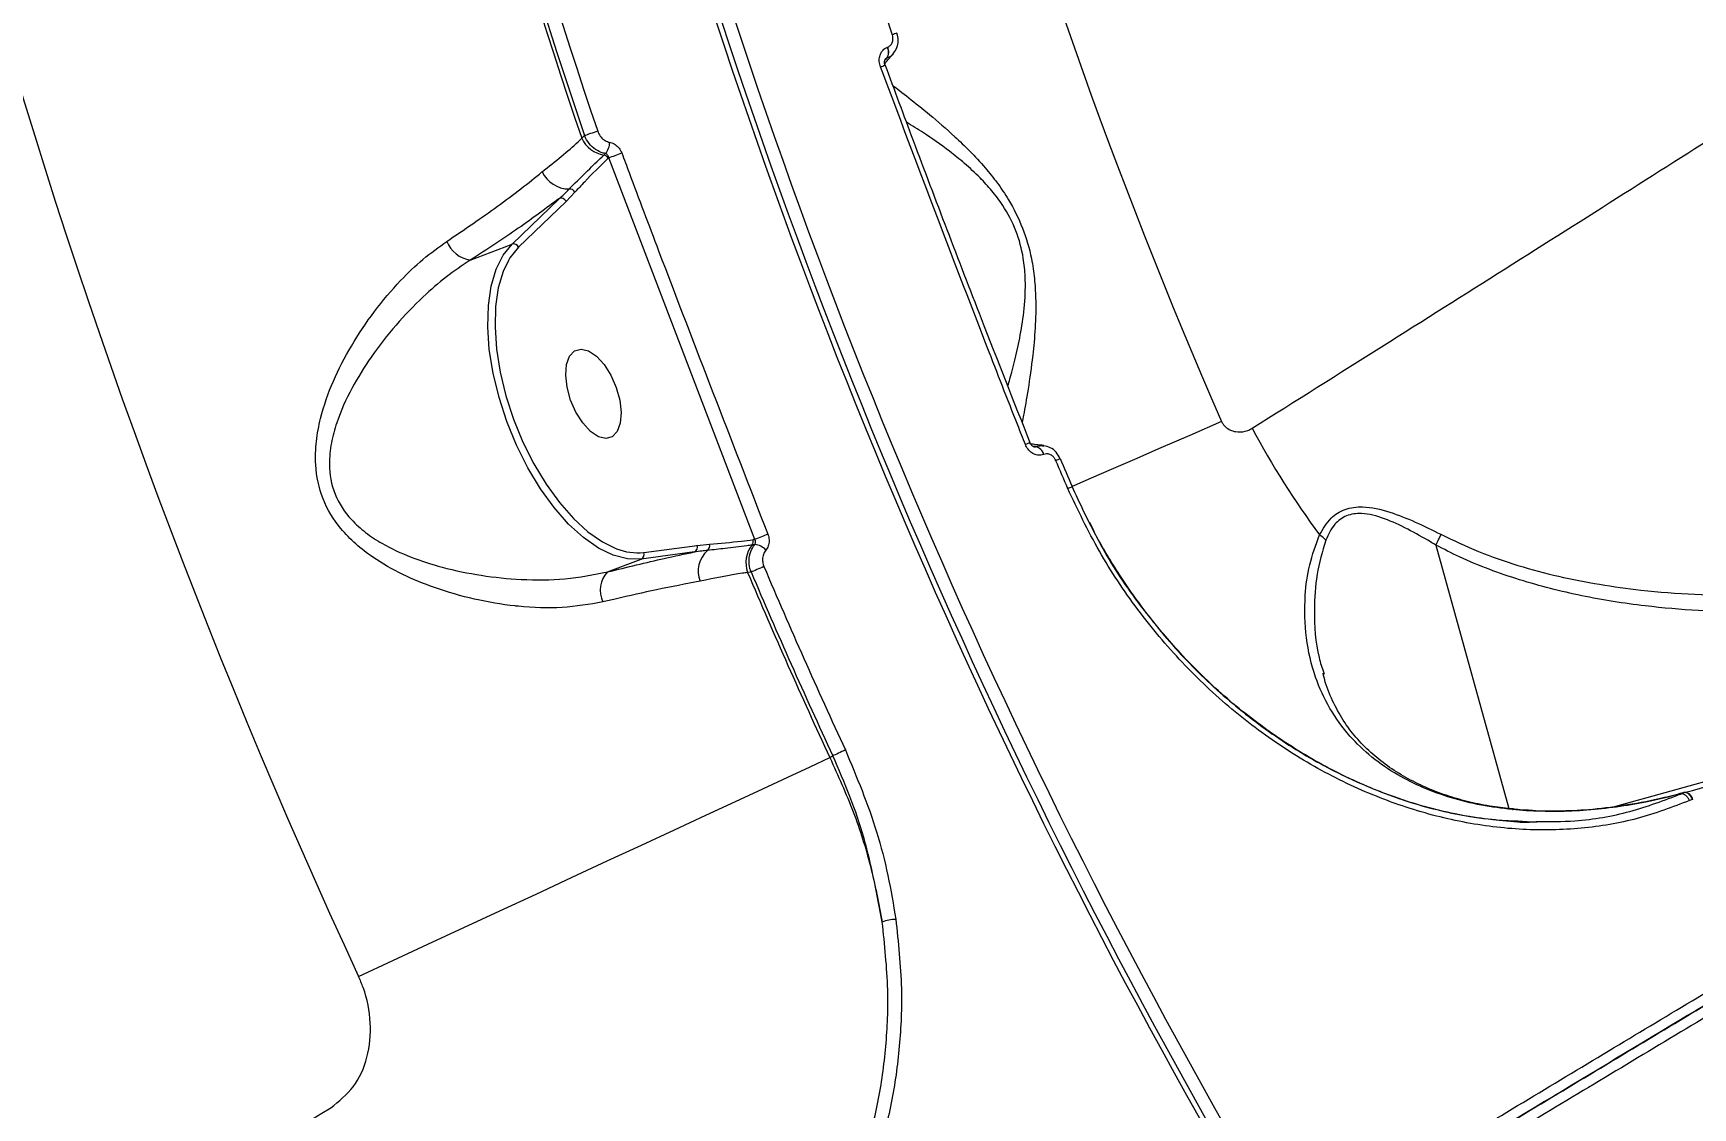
# Model space of a CAD drawing. Header units: millimetres. Extents: x -10374 to 11119, y -8221 to 9433.
# Drawn here: x 5446 to 5604.7, y 2536.7 to 2639.4 of the extents above; entities that cross this region are included whole.
import ezdxf

# ---------------------------------------------------------------- set-up
doc = ezdxf.new("R2010")
doc.units = ezdxf.units.MM
for name, color, linetype in [('DIKOM_ОБЪЕКТ', 7, 'Continuous'), ('DIKOM_РАЗМЕР_ЗОНА', 7, 'Continuous'), ('DIKOM_РАЗМЕР_ОБЪЕКТА', 7, 'Continuous')]:
    doc.layers.add(name, color=color, linetype=linetype)
doc.styles.add('style1', font='arial.ttf', dxfattribs={"width": 0.8})
doc.dimstyles.new('1-50', dxfattribs={"dimtxt": 300, "dimasz": 200, "dimexe": 100, "dimexo": 0, "dimgap": 100, "dimtad": 0, "dimdec": 0, "dimtxsty": 'style1', "dimcen": 0, "dimclrd": 7, "dimclre": 7, "dimadec": 1, "dimazin": 2, "dimtfac": 1, "dimtdec": 0, "dimtmove": 1, "dimatfit": 3, "dimfxl": 0, "dimlwd": 25, "dimlwe": 18, "dimarcsym": 0})

# ---------------------------------------------------------------- blocks, each defined once
blk = doc.blocks.new('*D15')
at = {"layer": 'Defpoints', "color": 0, "transparency": 16777216}
for p in [(-5227.87, 8308.78), (9119.43, -1150.4), (-5227.87, -1991.82)]:
    blk.add_point(p, dxfattribs=at)
at = {"layer": 'DIKOM_РАЗМЕР_ОБЪЕКТА', "color": 7, "lineweight": 18, "transparency": 16777216}
for p, q in [((-5227.87, -1991.82), (-5227.87, 8408.78)), ((9119.43, -1150.4), (9119.43, 8408.78))]:
    blk.add_line(p, q, dxfattribs=at)
at = {"layer": 'DIKOM_РАЗМЕР_ОБЪЕКТА', "color": 7, "lineweight": 25, "transparency": 16777216}
for p, q in [((-5027.87, 8308.78), (187.44, 8308.78)), ((8919.43, 8308.78), (1267.22, 8308.78))]:
    blk.add_line(p, q, dxfattribs=at)
at = {"layer": 'DIKOM_РАЗМЕР_ОБЪЕКТА', "color": 7, "transparency": 16777216}
for points in [[(-5027.87, 8342.11), (-5027.87, 8275.44), (-5227.87, 8308.78)], [(8919.43, 8342.11), (8919.43, 8275.44), (9119.43, 8308.78)]]:
    blk.add_solid(points, dxfattribs=at)
at = {"layer": 'DIKOM_РАЗМЕР_ОБЪЕКТА', "color": 0, "transparency": 16777216, "insert": (727.33, 8308.78), "char_height": 300, "attachment_point": 5, "style": 'style1'}
blk.add_mtext('14350', dxfattribs=at)
blk = doc.blocks.new('*D14')
at = {"layer": 'Defpoints', "color": 0, "transparency": 16777216}
for p in [(-7515.85, 9236.32), (11119.43, -1423.4), (-7515.85, -2401.58)]:
    blk.add_point(p, dxfattribs=at)
at = {"layer": 'DIKOM_РАЗМЕР_ЗОНА', "color": 7, "lineweight": 18, "transparency": 16777216}
for p, q in [((-7515.85, -2401.58), (-7515.85, 9336.32)), ((11119.43, -1423.4), (11119.43, 9336.32))]:
    blk.add_line(p, q, dxfattribs=at)
at = {"layer": 'DIKOM_РАЗМЕР_ЗОНА', "color": 7, "lineweight": 25, "transparency": 16777216}
for p, q in [((-7315.85, 9236.32), (77.56, 9236.32)), ((10919.43, 9236.32), (1157.34, 9236.32))]:
    blk.add_line(p, q, dxfattribs=at)
at = {"layer": 'DIKOM_РАЗМЕР_ЗОНА', "color": 7, "transparency": 16777216}
for points in [[(-7315.85, 9269.65), (-7315.85, 9202.98), (-7515.85, 9236.32)], [(10919.43, 9269.65), (10919.43, 9202.98), (11119.43, 9236.32)]]:
    blk.add_solid(points, dxfattribs=at)
at = {"layer": 'DIKOM_РАЗМЕР_ЗОНА', "color": 0, "transparency": 16777216, "insert": (617.45, 9236.32), "char_height": 300, "attachment_point": 5, "style": 'style1'}
blk.add_mtext('18650', dxfattribs=at)

msp = doc.modelspace()

# ---------------------------------------------------------------- linework, layer by layer
at = {"layer": 'DIKOM_ОБЪЕКТ', "color": 7, "linetype": 'Continuous', "lineweight": 15}
for p, q in [((5527.69, 2638.08), (5527.71, 2638.09)), ((5527.62, 2637.02), (5527.47, 2636.9)), ((5527.52, 2636.88), (5527.64, 2637.03)), ((5527.64, 2637.03), (5527.62, 2637.02)), ((5527.46, 2636.38), (5527.47, 2636.38)), ((5498.47, 2629.38), (5498.73, 2629.63)), ((5500.57, 2627.77), (5500.73, 2627.92)), ((5501.04, 2627.52), (5500.99, 2627.47)), ((5515.02, 2591.03), (5501.04, 2627.52)), ((5497.81, 2624.23), (5496.96, 2623.35)), ((5491.79, 2619.26), (5496.33, 2623.63)), ((5496.96, 2623.35), (5492.42, 2618.97)), ((5487.8, 2617.72), (5491.79, 2619.26)), ((5541.33, 2600.26), (5541.33, 2600.26)), ((5541.89, 2599.9), (5541.69, 2599.93)), ((5541.73, 2599.88), (5541.87, 2599.89)), ((5541.87, 2599.89), (5541.89, 2599.9)), ((5542.66, 2599.15), (5542.64, 2599.15)), ((5509.49, 2590.46), (5510.67, 2590.58)), ((5514.84, 2591.01), (5515.02, 2591.03)), ((5580.15, 2590.48), (5587.13, 2565.31)), ((5500.93, 2587.92), (5504.13, 2589.15)), ((5509.24, 2589.83), (5504.13, 2589.15)), ((5504.39, 2589.78), (5509.49, 2590.46)), ((5514.66, 2587.91), (5514.32, 2587.87)), ((5597.15, 2565.47), (5652.13, 2580.72)), ((5569.43, 2578.29), (5569.47, 2578.16)), ((5522.19, 2570.17), (5522.47, 2570.34)), ((5603.63, 2566.71), (5603.87, 2566.82)), ((5603.89, 2566.82), (5603.87, 2566.82)), ((5603.91, 2566.83), (5603.88, 2566.82)), ((5588.79, 2565.09), (5587.47, 2565.2)), ((5604.69, 2566.16), (5604.42, 2566.07)), ((5604.73, 2566.17), (5604.69, 2566.16)), ((5589.79, 2563.97), (5587.99, 2564.08))]:
    msp.add_line(p, q, dxfattribs=at)
at = {"layer": 'DIKOM_ОБЪЕКТ', "color": 7, "linetype": 'Continuous', "lineweight": 15, "flags": 128}
for points in [[(5499.99, 2630.05), (5499.82, 2630), (5499.64, 2629.94), (5499.46, 2629.88), (5499.29, 2629.82), (5499.12, 2629.76), (5498.97, 2629.71), (5498.83, 2629.66), (5498.73, 2629.63)], [(5504.13, 2589.15), (5502.85, 2589.16), (5501.48, 2589.51), (5500.06, 2590.19), (5498.62, 2591.2), (5497.2, 2592.5), (5495.82, 2594.07), (5494.51, 2595.88), (5493.3, 2597.88), (5492.23, 2600.03), (5491.3, 2602.29), (5490.55, 2604.6), (5489.98, 2606.92), (5489.62, 2609.19), (5489.47, 2611.36), (5489.53, 2613.39), (5489.8, 2615.24), (5490.27, 2616.85), (5490.94, 2618.2), (5491.79, 2619.26)], [(5491.44, 2617.68), (5490.94, 2616.64), (5490.48, 2615.07), (5490.22, 2613.29), (5490.17, 2611.32), (5490.31, 2609.21), (5490.67, 2607.01), (5491.21, 2604.76), (5491.94, 2602.52), (5492.84, 2600.33), (5493.89, 2598.24), (5495.06, 2596.3), (5496.32, 2594.55), (5497.66, 2593.03), (5499.05, 2591.77), (5500.44, 2590.79), (5501.8, 2590.13)], [(5492.42, 2618.97), (5491.59, 2617.95), (5491.44, 2617.68)], [(5501.75, 2605.56), (5502.09, 2604.34), (5502.22, 2603.17), (5502.14, 2602.15), (5501.85, 2601.35), (5501.38, 2600.85), (5500.76, 2600.68), (5500.05, 2600.85), (5499.29, 2601.36), (5498.56, 2602.16), (5497.91, 2603.18), (5497.4, 2604.35), (5497.06, 2605.57), (5496.93, 2606.74), (5497.01, 2607.76), (5497.3, 2608.55), (5497.77, 2609.06), (5498.39, 2609.23), (5499.11, 2609.06), (5499.86, 2608.55), (5500.59, 2607.75), (5501.24, 2606.73), (5501.75, 2605.56)], [(5559.65, 2602.3), (5556.62, 2600.98), (5553.84, 2599.77), (5551.32, 2598.68), (5549.1, 2597.71), (5547.18, 2596.88), (5545.58, 2596.18), (5545.37, 2596.09)], [(5543.79, 2598.58), (5543.91, 2598.63), (5544.02, 2598.68), (5544.1, 2598.71), (5544.16, 2598.74), (5544.2, 2598.76), (5544.21, 2598.76)], [(5515.89, 2588.43), (5515.72, 2588.36), (5515.55, 2588.29), (5515.38, 2588.22), (5515.2, 2588.14), (5515.04, 2588.07), (5514.89, 2588.01), (5514.76, 2587.95), (5514.66, 2587.91)], [(5477.12, 2549.25), (5480.39, 2550.77), (5483.75, 2552.33), (5487.18, 2553.92), (5490.64, 2555.53), (5494.1, 2557.13), (5497.53, 2558.73), (5500.9, 2560.29), (5504.18, 2561.81), (5507.33, 2563.27), (5510.33, 2564.67), (5513.16, 2565.98), (5515.78, 2567.2), (5518.17, 2568.31), (5520.32, 2569.3), (5522.19, 2570.17)], [(5523.68, 2570.9), (5523.52, 2570.83), (5523.35, 2570.75), (5523.18, 2570.67), (5523.01, 2570.59), (5522.85, 2570.51), (5522.7, 2570.45), (5522.58, 2570.39), (5522.47, 2570.34)], [(5604.69, 2566.16), (5604.62, 2566.32), (5604.53, 2566.47), (5604.44, 2566.59), (5604.33, 2566.7), (5604.21, 2566.77), (5604.1, 2566.82), (5603.98, 2566.83), (5603.89, 2566.82)], [(5588.79, 2565.09), (5588.86, 2565.13), (5588.86, 2565.13)]]:
    msp.add_lwpolyline(points, dxfattribs=at)
at = {"layer": 'DIKOM_ОБЪЕКТ', "color": 7, "linetype": 'Continuous', "lineweight": 15}
for centre, radius, start, end in [((6063.32, 2821.36), 580.87, 180.09855, 210.90145), ((6063.32, 2821.36), 579.13, 180.09885, 210.90115), ((6063.32, 2821.36), 646.28, 186.10022, 204.89978), ((6063.32, 2821.36), 549.25, 187.4952, 203.5048), ((6063.32, 2821.36), 565.29, 192.2097, 198.7903), ((6063.32, 2821.36), 596.59, 192.22853, 198.77147), ((6063.32, 2821.36), 596.26, 192.24313, 198.75687), ((6063.32, 2821.36), 594.93, 192.24313, 198.75687), ((6063.32, 2821.36), 580.37, 195.5, 210.90145), ((5526.82, 2637.62), 1.01, 324.0538, 27.9437), ((5553.66, 2565.05), 78.48, 108.6166, 108.9561), ((5526.8, 2637.61), 1.01, 324.0587, 27.9444), ((5525.35, 2640.96), 5.05, 289.3961, 294.7316), ((5501.04, 2630.58), 2.84, 204.9971, 260.4412), ((5499.49, 2629.02), 1.65, 318.2283, 358.9675), ((5500.48, 2627.21), 0.568, 26.7523, 80.7329), ((5483.19, 2677.65), 53.22, 289.5922, 291.0284), ((5497.25, 2627.37), 2.84, 204.8529, 269.8643), ((5497.32, 2623.98), 0.551, 27.0098, 97.5673), ((5496.48, 2623.13), 0.527, 24.9752, 106.5387), ((5488.28, 2620.64), 2.95, 202.2851, 260.6212), ((5491.94, 2618.75), 0.527, 24.8791, 106.5625), ((5632.24, 2638.57), 78.83, 207.9157, 216.6949), ((5542.88, 2595.33), 5.17, 107.3962, 112.6079), ((5541.66, 2598.9), 1.01, 14.0489, 77.9554), ((5541.68, 2598.91), 1.01, 14.0153, 77.9923), ((6063.32, 2821.36), 565.29, 203.2097, 203.5048), ((6063.32, 2821.36), 564.82, 203.2097, 203.5048), ((5510.17, 2590.41), 0.528, 305.1136, 18.3917), ((5516.89, 2588.8), 2.73, 141.578, 200.0529), ((5514.32, 2590.84), 0.545, 321.4176, 18.4628), ((5514.91, 2589.02), 1.52, 40.3414, 86.2836), ((5538.17, 2534.46), 61.13, 110.9998, 112.2502), ((5567.61, 2589.19), 2.68, 41.3084, 57.973), ((5503.8, 2595.2), 5.45, 248.4418, 276.1208), ((5503.92, 2589.61), 0.502, 295.4954, 20.5283), ((5509.02, 2590.29), 0.502, 295.5134, 20.5405), ((5512.25, 2588), 2.65, 131.8826, 201.4365), ((5502.82, 2586.16), 2.59, 136.9805, 205.3353), ((6063.32, 2821.36), 596.59, 203.04012, 204.89978), ((6063.32, 2821.36), 596.26, 203.04877, 204.89662), ((6063.32, 2821.36), 594.93, 203.04877, 204.89662), ((5603.93, 2566.01), 0.815, 11.1715, 91.3864), ((5528.7, 2550.27), 4.44, 92.5842, 109.7187)]:
    msp.add_arc(centre, radius, start, end, dxfattribs=at)
for points, knots in [([(5562.58, 2601.66), (5566.74, 2604.28), (5575.06, 2609.51), (5586.9, 2616.98), (5598.23, 2624.15), (5609.35, 2631.21), (5620.13, 2638.07), (5630.44, 2644.66), (5640, 2650.78), (5648.73, 2656.39), (5656.58, 2661.46), (5663.3, 2665.81), (5668.94, 2669.46), (5673.54, 2672.45), (5677.23, 2674.86), (5680, 2676.66), (5681.68, 2677.77), (5682.43, 2678.25), (5682.27, 2678.15), (5682.24, 2678.13)], [0, 0, 0, 0, 0.056668, 0.113336, 0.170567, 0.227798, 0.291067, 0.354384, 0.417651, 0.482784, 0.54797, 0.613102, 0.674379, 0.735703, 0.79698, 0.860026, 0.923122, 0.986167, 1, 1, 1, 1]), ([(5527.71, 2638.09), (5527.72, 2638.09), (5527.83, 2638.13), (5527.99, 2638.25), (5528.14, 2638.47), (5528.22, 2638.72), (5528.24, 2638.99), (5528.19, 2639.19), (5528.17, 2639.27)], [0, 0, 0, 0, 0.033955, 0.25232, 0.470652, 0.597818, 0.819471, 1, 1, 1, 1]), ([(5528.2, 2637.43), (5528.33, 2637.57), (5528.6, 2637.9), (5528.74, 2638.55), (5528.73, 2639.09), (5528.61, 2639.36), (5528.59, 2639.42)], [0, 0, 0, 0, 0.272937, 0.590614, 0.916291, 1, 1, 1, 1]), ([(5527.03, 2636.21), (5526.98, 2636.37), (5526.89, 2636.71), (5526.94, 2637.22), (5527.12, 2637.65), (5527.4, 2637.95), (5527.61, 2638.04), (5527.69, 2638.08)], [0, 0, 0, 0, 0.218251, 0.436806, 0.652998, 0.865791, 1, 1, 1, 1]), ([(5527.47, 2636.38), (5527.46, 2636.4), (5527.43, 2636.47), (5527.41, 2636.6), (5527.42, 2636.76), (5527.46, 2636.89), (5527.5, 2636.94), (5527.51, 2636.95), (5527.51, 2636.95)], [0, 0, 0, 0, 0.048973, 0.249991, 0.446363, 0.652319, 0.878759, 1, 1, 1, 1]), ([(5527.44, 2636.48), (5527.53, 2636.61), (5527.74, 2636.88), (5528.08, 2637.25), (5528.27, 2637.45)], [0, 0, 0, 0, 0.457258, 1, 1, 1, 1]), ([(5527.62, 2637.02), (5527.59, 2637.01), (5527.55, 2636.99), (5527.52, 2636.96), (5527.51, 2636.95)], [0, 0, 0, 0, 0.733608, 1, 1, 1, 1]), ([(5528.21, 2637.42), (5528.2, 2637.41), (5528.09, 2637.24), (5527.87, 2637.12), (5527.66, 2637.04), (5527.64, 2637.03)], [0, 0, 0, 0, 0.034524, 0.870418, 1, 1, 1, 1]), ([(5540.89, 2600.1), (5540.65, 2600.72), (5539.42, 2603.82), (5534.73, 2615.83), (5530.41, 2627.26), (5527.03, 2636.21)], [0, 0, 0, 0, 0.051717, 0.258553, 1, 1, 1, 1]), ([(5541.35, 2600.27), (5539.79, 2604.21), (5536.01, 2613.81), (5531.4, 2625.86), (5528.38, 2633.97), (5527.49, 2636.39)], [0, 0, 0, 0, 0.328859, 0.800318, 1, 1, 1, 1]), ([(5528.22, 2634.41), (5528.23, 2634.4), (5528.56, 2634.18), (5529.73, 2633.26), (5531.69, 2631.71), (5533.75, 2629.92), (5535.58, 2628.17), (5536.95, 2626.7), (5538.21, 2625.14), (5539.47, 2623.28), (5540.7, 2620.83), (5541.46, 2618.18), (5541.78, 2615.95), (5541.91, 2613.68), (5541.85, 2611.18), (5541.56, 2608.18), (5541.15, 2605.3), (5540.78, 2603.25), (5540.62, 2602.46), (5540.57, 2602.25)], [0, 0, 0, 0, 0.001653, 0.086542, 0.175638, 0.2647, 0.314118, 0.363485, 0.402162, 0.440765, 0.497898, 0.555165, 0.593686, 0.632273, 0.698834, 0.765523, 0.864438, 0.963334, 1, 1, 1, 1]), ([(5207.33, 2307.02), (5212.06, 2309.86), (5222.65, 2316.23), (5239.69, 2326.47), (5258.36, 2337.68), (5277.47, 2349.17), (5296.92, 2360.85), (5316.61, 2372.69), (5336.5, 2384.64), (5356.55, 2396.68), (5376.72, 2408.8), (5396.96, 2420.96), (5417.16, 2433.1), (5437.23, 2445.16), (5456.86, 2456.96), (5476.03, 2468.48), (5494.72, 2479.71), (5513.12, 2490.76), (5531.16, 2501.6), (5548.74, 2512.16), (5566.05, 2522.56), (5583.01, 2532.75), (5599.58, 2542.71), (5615.5, 2552.28), (5630.72, 2561.42), (5645.14, 2570.08), (5658.72, 2578.24), (5671.42, 2585.87), (5683.23, 2592.97), (5694.13, 2599.52), (5704.07, 2605.49), (5712.99, 2610.86), (5720.37, 2615.29), (5726.4, 2618.91), (5731.29, 2621.85), (5735.47, 2624.36), (5738.97, 2626.47), (5741.75, 2628.14), (5743.76, 2629.34), (5745.04, 2630.11), (5745.22, 2630.22), (5745.31, 2630.28)], [0, 0, 0, 0, 0.021635, 0.048472, 0.075394, 0.102358, 0.129323, 0.156245, 0.183082, 0.209919, 0.236841, 0.263805, 0.29077, 0.317692, 0.344529, 0.370377, 0.3963, 0.422262, 0.448224, 0.474147, 0.499995, 0.526832, 0.553754, 0.580718, 0.607683, 0.634604, 0.661441, 0.688278, 0.7152, 0.742165, 0.769129, 0.796051, 0.822888, 0.844633, 0.866402, 0.88817, 0.909915, 0.932424, 0.954958, 0.977491, 1, 1, 1, 1]), ([(5539.21, 2605.72), (5539.28, 2605.93), (5539.59, 2606.9), (5540.1, 2608.99), (5540.64, 2611.74), (5540.89, 2614.05), (5540.9, 2616.14), (5540.71, 2618.17), (5540.08, 2620.58), (5538.91, 2622.78), (5537.69, 2624.4), (5536.44, 2625.74), (5535.07, 2627), (5533.22, 2628.48), (5531.27, 2629.85), (5530.05, 2630.59), (5529.52, 2630.91)], [0, 0, 0, 0, 0.035493, 0.165064, 0.250874, 0.336486, 0.38456, 0.432498, 0.501925, 0.571252, 0.619365, 0.6676, 0.730938, 0.794352, 0.910769, 1, 1, 1, 1]), ([(5566.4, 2523.94), (5569.77, 2525.97), (5578.86, 2531.43), (5593.2, 2540.04), (5609.19, 2549.65), (5624.64, 2558.94), (5639.48, 2567.85), (5653.64, 2576.36), (5666.8, 2584.26), (5678.95, 2591.56), (5690.08, 2598.25), (5700.38, 2604.44), (5709.77, 2610.08), (5718.2, 2615.15), (5725.48, 2619.52), (5731.62, 2623.21), (5736.64, 2626.23), (5740.62, 2628.62), (5743.51, 2630.36), (5745.27, 2631.41), (5745.66, 2631.65), (5745.66, 2631.65), (5745.66, 2631.65)], [0, 0, 0, 0, 0.031306, 0.084338, 0.137411, 0.190443, 0.245016, 0.299633, 0.354205, 0.407237, 0.46031, 0.513342, 0.567915, 0.622532, 0.677104, 0.730136, 0.783208, 0.83624, 0.890811, 0.945428, 1, 1, 1, 1, 1]), ([(5745.32, 2630.28), (5745.21, 2630.21), (5745, 2630.08), (5743.28, 2629.05), (5740.52, 2627.4), (5736.59, 2625.03), (5731.48, 2621.96), (5725.31, 2618.26), (5718.13, 2613.94), (5710, 2609.06), (5700.8, 2603.53), (5690.49, 2597.34), (5679.11, 2590.49), (5667.6, 2583.58), (5656.22, 2576.75), (5645.17, 2570.11), (5633.59, 2563.15), (5621.36, 2555.8), (5608.48, 2548.06), (5594.94, 2539.92), (5580.98, 2531.53), (5571.31, 2525.73), (5566.48, 2522.82)], [0, 0, 0, 0, 0.053031, 0.106103, 0.159133, 0.213705, 0.26832, 0.322892, 0.375923, 0.428995, 0.482027, 0.536599, 0.591215, 0.645787, 0.689277, 0.732812, 0.776347, 0.819837, 0.864853, 0.909919, 0.954984, 1, 1, 1, 1]), ([(5746.69, 2629.93), (5746.64, 2629.9), (5746.51, 2629.83), (5745.39, 2629.15), (5743.04, 2627.74), (5739.56, 2625.65), (5734.92, 2622.86), (5729.11, 2619.37), (5722.25, 2615.25), (5714.4, 2610.53), (5705.61, 2605.25), (5695.76, 2599.33), (5684.83, 2592.76), (5672.82, 2585.55), (5660.01, 2577.85), (5646.45, 2569.71), (5632.23, 2561.16), (5617.11, 2552.08), (5601.11, 2542.46), (5584.27, 2532.34), (5567.15, 2522.06), (5549.85, 2511.66), (5532.47, 2501.22), (5514.52, 2490.43), (5496.03, 2479.32), (5477.04, 2467.92), (5457.72, 2456.31), (5438.12, 2444.53), (5418.29, 2432.62), (5398.18, 2420.53), (5377.83, 2408.3), (5357.32, 2395.98), (5337.09, 2383.82), (5317.22, 2371.88), (5297.74, 2360.18), (5278.36, 2348.54), (5259.13, 2336.98), (5240.14, 2325.57), (5222.87, 2315.2), (5212.16, 2308.76), (5207.42, 2305.91)], [0, 0, 0, 0, 0.015651, 0.042167, 0.068704, 0.09522, 0.122506, 0.149814, 0.177101, 0.203617, 0.230153, 0.256669, 0.283955, 0.311264, 0.33855, 0.365066, 0.391602, 0.418118, 0.445404, 0.472713, 0.499999, 0.52556, 0.55114, 0.576701, 0.602949, 0.629218, 0.655467, 0.681983, 0.708519, 0.735035, 0.762321, 0.78963, 0.816916, 0.843432, 0.869969, 0.896485, 0.923771, 0.951079, 0.978366, 1, 1, 1, 1]), ([(5494.68, 2626.17), (5495.3, 2626.67), (5496.56, 2627.68), (5497.76, 2628.69), (5498.35, 2629.26), (5498.47, 2629.38)], [0, 0, 0, 0, 0.443891, 0.891111, 1, 1, 1, 1]), ([(5500.73, 2627.92), (5500.66, 2627.94), (5500.33, 2628), (5499.76, 2628.27), (5499.11, 2628.85), (5498.86, 2629.37), (5498.73, 2629.63)], [0, 0, 0, 0, 0.081415, 0.385815, 0.69371, 1, 1, 1, 1]), ([(5499.99, 2630.05), (5500.06, 2629.89), (5500.2, 2629.57), (5500.58, 2629.21), (5500.91, 2629.04), (5501.11, 2629), (5501.15, 2628.99)], [0, 0, 0, 0, 0.307846, 0.615918, 0.919117, 1, 1, 1, 1]), ([(5501.15, 2628.99), (5501.17, 2628.99), (5501.35, 2628.95), (5501.68, 2628.8), (5502.06, 2628.45), (5502.21, 2628.14), (5502.29, 2627.98)], [0, 0, 0, 0, 0.052429, 0.365111, 0.682796, 1, 1, 1, 1]), ([(5497.25, 2624.53), (5497.38, 2624.66), (5498.04, 2625.33), (5499.16, 2626.41), (5500.12, 2627.34), (5500.57, 2627.77)], [0, 0, 0, 0, 0.117882, 0.589478, 1, 1, 1, 1]), ([(5500.99, 2627.47), (5500.23, 2626.72), (5499.15, 2625.67), (5498.11, 2624.55), (5497.81, 2624.23)], [0, 0, 0, 0, 0.70882, 1, 1, 1, 1]), ([(5501.04, 2627.52), (5501.02, 2627.58), (5500.99, 2627.7), (5500.89, 2627.84), (5500.79, 2627.9), (5500.73, 2627.92), (5500.73, 2627.92)], [0, 0, 0, 0, 0.334505, 0.654818, 0.95192, 1, 1, 1, 1]), ([(5502.29, 2627.98), (5502.52, 2627.35), (5503.69, 2624.23), (5508.28, 2612.06), (5512.76, 2600.55), (5516.26, 2591.52)], [0, 0, 0, 0, 0.051228, 0.25613, 1, 1, 1, 1]), ([(5485.55, 2619.52), (5487.22, 2620.65), (5490.6, 2622.94), (5493.39, 2625.12), (5494.67, 2626.17), (5494.68, 2626.17)], [0, 0, 0, 0, 0.491399, 0.997071, 1, 1, 1, 1]), ([(5496.33, 2623.63), (5496.47, 2623.76), (5496.78, 2624.05), (5497.08, 2624.36), (5497.25, 2624.53)], [0, 0, 0, 0, 0.440293, 1, 1, 1, 1]), ([(5496.33, 2623.63), (5495.06, 2622.69), (5492.5, 2620.79), (5489.38, 2618.75), (5487.8, 2617.72)], [0, 0, 0, 0, 0.494759, 1, 1, 1, 1]), ([(5500.48, 2585.05), (5499.2, 2584.83), (5496.64, 2584.38), (5493.71, 2584.5), (5490.91, 2584.79), (5488.21, 2585.24), (5484.59, 2586.28), (5481.31, 2587.62), (5478.79, 2589.05), (5476.83, 2590.56), (5475.08, 2592.33), (5473.54, 2594.85), (5472.93, 2597.8), (5473.03, 2600.41), (5473.54, 2603.11), (5474.63, 2606.21), (5476.41, 2609.62), (5478.58, 2612.86), (5480.92, 2615.62), (5483.25, 2617.87), (5484.78, 2618.97), (5485.55, 2619.52)], [0, 0, 0, 0, 0.072691, 0.145524, 0.151133, 0.21733, 0.283543, 0.337718, 0.391817, 0.425486, 0.459114, 0.513453, 0.567936, 0.604499, 0.641119, 0.702963, 0.764909, 0.830903, 0.896875, 0.948452, 1, 1, 1, 1]), ([(5487.8, 2617.72), (5487.03, 2617.21), (5485.48, 2616.17), (5483.09, 2614.09), (5480.64, 2611.55), (5478.34, 2608.61), (5476.4, 2605.49), (5475.14, 2602.71), (5474.46, 2600.25), (5474.22, 2597.94), (5474.67, 2595.29), (5476.12, 2593.12), (5477.77, 2591.65), (5479.67, 2590.41), (5482.13, 2589.28), (5485.32, 2588.26), (5488.87, 2587.53), (5492.83, 2587.13), (5496.96, 2587.14), (5499.59, 2587.66), (5500.93, 2587.92)], [0, 0, 0, 0, 0.052436, 0.105737, 0.172699, 0.240865, 0.302317, 0.365019, 0.399808, 0.435457, 0.486109, 0.536695, 0.568682, 0.601486, 0.655092, 0.709786, 0.776899, 0.845174, 0.921306, 1, 1, 1, 1]), ([(5559.65, 2602.3), (5559.7, 2602.21), (5559.8, 2602.02), (5560.08, 2601.72), (5560.48, 2601.47), (5561.14, 2601.26), (5561.7, 2601.3), (5562.23, 2601.46), (5562.44, 2601.58), (5562.58, 2601.66)], [0, 0, 0, 0, 0.076727, 0.160558, 0.317446, 0.466162, 0.762529, 0.842869, 1, 1, 1, 1]), ([(5542.64, 2599.15), (5542.55, 2599.12), (5542.33, 2599.05), (5541.93, 2599.09), (5541.5, 2599.28), (5541.12, 2599.63), (5540.97, 2599.94), (5540.89, 2600.1)], [0, 0, 0, 0, 0.13428, 0.347021, 0.56329, 0.781885, 1, 1, 1, 1]), ([(5541.74, 2599.87), (5541.74, 2599.87), (5541.72, 2599.86), (5541.64, 2599.89), (5541.53, 2599.96), (5541.42, 2600.09), (5541.35, 2600.2), (5541.33, 2600.26), (5541.33, 2600.26)], [0, 0, 0, 0, 0.148994, 0.395713, 0.59136, 0.79357, 0.997792, 1, 1, 1, 1]), ([(5542.65, 2600.01), (5542.39, 2600.03), (5541.88, 2600.07), (5541.55, 2600.14), (5541.38, 2600.17)], [0, 0, 0, 0, 0.496253, 1, 1, 1, 1]), ([(5541.89, 2599.9), (5542.07, 2599.95), (5542.32, 2600.03), (5542.57, 2599.97), (5542.64, 2599.96)], [0, 0, 0, 0, 0.721996, 1, 1, 1, 1]), ([(5541.74, 2599.87), (5541.76, 2599.87), (5541.8, 2599.86), (5541.84, 2599.88), (5541.87, 2599.89)], [0, 0, 0, 0, 0.298144, 1, 1, 1, 1]), ([(5544.2, 2598.76), (5544.09, 2598.97), (5543.87, 2599.4), (5543.3, 2599.83), (5542.86, 2599.93), (5542.65, 2599.98)], [0, 0, 0, 0, 0.344471, 0.683486, 1, 1, 1, 1]), ([(5543.79, 2598.58), (5543.79, 2598.58), (5543.74, 2598.68), (5543.63, 2598.87), (5543.42, 2599.06), (5543.18, 2599.18), (5542.92, 2599.23), (5542.74, 2599.18), (5542.66, 2599.15)], [0, 0, 0, 0, 0.00416, 0.219765, 0.435508, 0.568177, 0.793786, 1, 1, 1, 1]), ([(5544.94, 2595.9), (5545.02, 2595.94), (5545.19, 2596.01), (5545.33, 2596.07), (5545.39, 2596.1), (5545.36, 2596.09), (5545.36, 2596.09)], [0, 0, 0, 0, 0.313389, 0.626914, 0.940396, 1, 1, 1, 1]), ([(5604.42, 2566.07), (5602.78, 2565.44), (5599.49, 2564.19), (5594.1, 2563.3), (5588.49, 2563.17), (5582.74, 2563.88), (5576.95, 2565.41), (5571.26, 2567.75), (5565.77, 2570.85), (5560.58, 2574.68), (5555.81, 2579.18), (5551.55, 2584.26), (5547.83, 2589.83), (5545.9, 2593.88), (5544.94, 2595.9)], [0, 0, 0, 0, 0.083619, 0.167166, 0.250417, 0.333852, 0.417303, 0.500487, 0.583737, 0.667138, 0.750455, 0.833392, 0.916627, 1, 1, 1, 1]), ([(5587.99, 2564.08), (5587.2, 2564.11), (5585.23, 2564.2), (5582.23, 2564.71), (5579.27, 2565.4), (5576.77, 2566.18), (5573.47, 2567.4), (5569.25, 2569.39), (5564.25, 2572.51), (5559.62, 2576.18), (5556.23, 2579.53), (5553.75, 2582.37), (5551.87, 2584.75), (5549.75, 2587.8), (5547.44, 2591.61), (5546.09, 2594.52), (5545.36, 2596.09)], [0, 0, 0, 0, 0.048561, 0.120557, 0.178514, 0.224386, 0.267974, 0.374676, 0.478755, 0.582326, 0.683613, 0.724389, 0.775293, 0.83801, 0.912999, 1, 1, 1, 1]), ([(5569.03, 2591.46), (5569.35, 2592.03), (5569.94, 2593.07), (5571.41, 2594.01), (5573.37, 2594.26), (5575.69, 2593.72), (5578.19, 2592.72), (5579.81, 2591.92), (5580.62, 2591.52)], [0, 0, 0, 0, 0.167283, 0.304327, 0.441679, 0.637031, 0.81672, 1, 1, 1, 1]), ([(5547.02, 2592.68), (5547.43, 2591.84), (5548.8, 2589.02), (5551.81, 2584.64), (5555.97, 2579.64), (5560.65, 2575.23), (5565.73, 2571.46), (5571.12, 2568.41), (5576.69, 2566.12), (5582.36, 2564.56), (5586.09, 2564.21), (5587.96, 2564.03)], [0, 0, 0, 0, 0.050708, 0.169155, 0.287631, 0.406795, 0.525034, 0.644141, 0.762782, 0.881224, 1, 1, 1, 1]), ([(5580.15, 2590.49), (5580.15, 2590.49), (5579.98, 2590.59), (5579.09, 2591.12), (5577.47, 2592.04), (5575.26, 2593.06), (5573.22, 2593.62), (5571.55, 2593.39), (5570.32, 2592.47), (5569.87, 2591.5), (5569.62, 2590.96)], [0, 0, 0, 0, 0.000272, 0.041461, 0.224293, 0.40657, 0.584978, 0.712476, 0.840442, 1, 1, 1, 1]), ([(5514.75, 2590.5), (5514.58, 2590.47), (5513.73, 2590.36), (5512.33, 2590.17), (5511.04, 2590.04), (5510.48, 2589.98)], [0, 0, 0, 0, 0.12228, 0.611421, 1, 1, 1, 1]), ([(5510.67, 2590.58), (5511.7, 2590.66), (5513.1, 2590.78), (5514.47, 2590.96), (5514.84, 2591.01)], [0, 0, 0, 0, 0.735302, 1, 1, 1, 1]), ([(5514.66, 2587.91), (5514.62, 2588.02), (5514.49, 2588.39), (5514.43, 2589.07), (5514.58, 2589.89), (5514.86, 2590.32), (5515.01, 2590.53)], [0, 0, 0, 0, 0.12093, 0.414394, 0.70691, 1, 1, 1, 1]), ([(5515.01, 2590.53), (5514.99, 2590.53), (5514.9, 2590.52), (5514.81, 2590.5), (5514.75, 2590.5)], [0, 0, 0, 0, 0.249969, 1, 1, 1, 1]), ([(5515.01, 2590.53), (5515.04, 2590.57), (5515.09, 2590.66), (5515.1, 2590.82), (5515.07, 2590.95), (5515.03, 2591.02), (5515.02, 2591.03)], [0, 0, 0, 0, 0.29275, 0.592619, 0.900232, 1, 1, 1, 1]), ([(5516.26, 2591.52), (5516.28, 2591.47), (5516.36, 2591.26), (5516.4, 2590.88), (5516.32, 2590.38), (5516.15, 2590.13), (5516.07, 2590)], [0, 0, 0, 0, 0.096311, 0.398621, 0.699105, 1, 1, 1, 1]), ([(5587.47, 2565.2), (5586.47, 2565.32), (5584.45, 2565.57), (5581.59, 2566.29), (5578.9, 2567.26), (5576.33, 2568.55), (5573.95, 2570.19), (5571.74, 2572.31), (5569.91, 2574.85), (5568.48, 2577.99), (5567.64, 2581.61), (5567.55, 2585.25), (5567.97, 2588.62), (5568.68, 2590.51), (5569.03, 2591.46)], [0, 0, 0, 0, 0.063796, 0.129341, 0.195696, 0.263427, 0.342261, 0.42271, 0.517077, 0.613408, 0.725402, 0.84, 0.919323, 1, 1, 1, 1]), ([(5569.62, 2590.96), (5569.3, 2589.87), (5568.65, 2587.68), (5568.48, 2583.85), (5568.63, 2580.65), (5569.26, 2578.76), (5569.43, 2578.29)], [0, 0, 0, 0, 0.254456, 0.515017, 0.87777, 1, 1, 1, 1]), ([(5580.62, 2591.52), (5580.61, 2591.5), (5580.55, 2591.35), (5580.41, 2591.02), (5580.24, 2590.68), (5580.15, 2590.49)], [0, 0, 0, 0, 0.084414, 0.500417, 1, 1, 1, 1]), ([(5580.15, 2590.48), (5580.15, 2590.48), (5580.15, 2590.48), (5580.15, 2590.49), (5580.15, 2590.49), (5580.15, 2590.49)], [0, 0, 0, 0, 0.494488, 0.824276, 1, 1, 1, 1]), ([(5646.33, 2589.97), (5644.64, 2589.45), (5640.06, 2588.04), (5632.43, 2586.23), (5623.44, 2584.75), (5614.36, 2584.01), (5606.58, 2584.07), (5599.82, 2584.65), (5594.08, 2585.55), (5588.13, 2587.07), (5583.48, 2588.79), (5580.9, 2590.1), (5580.15, 2590.48)], [0, 0, 0, 0, 0.078335, 0.212592, 0.347266, 0.481793, 0.61585, 0.691667, 0.782072, 0.87262, 0.962812, 1, 1, 1, 1]), ([(5580.62, 2591.52), (5581.82, 2590.95), (5585.43, 2589.24), (5591.85, 2587.35), (5600.53, 2585.93), (5610.11, 2585.49), (5620.45, 2586.13), (5629.92, 2587.62), (5638.51, 2589.58), (5643.62, 2591.18), (5646.18, 2591.99)], [0, 0, 0, 0, 0.05881, 0.17772, 0.296817, 0.450947, 0.605624, 0.760044, 0.880021, 1, 1, 1, 1]), ([(5500.93, 2587.92), (5502.79, 2588.38), (5505.74, 2589.1), (5508.29, 2589.63), (5509.24, 2589.83)], [0, 0, 0, 0, 0.629898, 1, 1, 1, 1]), ([(5510.48, 2589.98), (5510.3, 2589.96), (5509.88, 2589.92), (5509.47, 2589.86), (5509.24, 2589.83)], [0, 0, 0, 0, 0.435285, 1, 1, 1, 1]), ([(5516.07, 2590), (5515.98, 2589.87), (5515.81, 2589.61), (5515.73, 2589.12), (5515.78, 2588.72), (5515.86, 2588.5), (5515.89, 2588.43)], [0, 0, 0, 0, 0.292725, 0.585061, 0.878692, 1, 1, 1, 1]), ([(5514.32, 2587.87), (5514.16, 2587.84), (5512.82, 2587.67), (5511.2, 2587.33), (5509.78, 2587.03)], [0, 0, 0, 0, 0.117861, 1, 1, 1, 1]), ([(5509.78, 2587.03), (5508.42, 2586.77), (5505.92, 2586.3), (5502.66, 2585.57), (5500.88, 2585.14), (5500.48, 2585.05)], [0, 0, 0, 0, 0.478686, 0.884377, 1, 1, 1, 1]), ([(5603.91, 2566.82), (5608.05, 2567.97), (5616.33, 2570.27), (5628.28, 2573.58), (5639.89, 2576.8), (5647.27, 2578.85), (5650.96, 2579.87)], [0, 0, 0, 0, 0.24927, 0.498539, 0.749269, 1, 1, 1, 1]), ([(5587.55, 2565.26), (5586.89, 2565.33), (5585.47, 2565.48), (5583.39, 2565.89), (5581.32, 2566.47), (5579.34, 2567.22), (5577.45, 2568.14), (5575.67, 2569.23), (5574.05, 2570.49), (5572.62, 2571.92), (5571.37, 2573.54), (5570.35, 2575.37), (5569.66, 2576.95), (5569.43, 2577.96), (5569.36, 2578.25)], [0, 0, 0, 0, 0.06612, 0.141664, 0.217039, 0.296054, 0.37913, 0.466045, 0.556662, 0.650328, 0.74716, 0.850338, 0.957268, 1, 1, 1, 1]), ([(5522.19, 2570.17), (5522.97, 2568.45), (5524.5, 2565.08), (5526.18, 2559.79), (5526.86, 2556.24), (5527.2, 2554.45)], [0, 0, 0, 0, 0.339546, 0.66776, 1, 1, 1, 1]), ([(5527.2, 2554.45), (5526.7, 2557.13), (5525.95, 2561.18), (5524.17, 2566.46), (5523.04, 2569.05), (5522.47, 2570.34)], [0, 0, 0, 0, 0.492802, 0.746399, 1, 1, 1, 1]), ([(5523.68, 2570.9), (5524.76, 2568.31), (5526.39, 2564.4), (5527.8, 2558.92), (5528.26, 2556.11), (5528.5, 2554.71)], [0, 0, 0, 0, 0.492765, 0.746373, 1, 1, 1, 1]), ([(5603.63, 2566.71), (5602.5, 2566.43), (5599.53, 2565.7), (5595.53, 2565.16), (5591.69, 2564.97), (5589.76, 2565.05), (5588.79, 2565.09)], [0, 0, 0, 0, 0.231935, 0.611512, 0.805872, 1, 1, 1, 1]), ([(5603.84, 2566.82), (5603.73, 2566.79), (5602.95, 2566.57), (5601.04, 2566.1), (5598.12, 2565.55), (5594.89, 2565.16), (5591.98, 2565.03), (5590.01, 2565.04), (5589.04, 2565.13), (5588.87, 2565.14)], [0, 0, 0, 0, 0.023607, 0.159454, 0.390491, 0.610742, 0.803221, 0.965137, 1, 1, 1, 1]), ([(5589.74, 2564.06), (5590.99, 2564.06), (5594.07, 2564.04), (5598.78, 2564.89), (5602.01, 2566.1), (5603.63, 2566.71)], [0, 0, 0, 0, 0.252151, 0.625609, 1, 1, 1, 1]), ([(5604.42, 2566.07), (5604.37, 2566.16), (5604.27, 2566.34), (5604.06, 2566.55), (5603.84, 2566.69), (5603.69, 2566.7), (5603.63, 2566.71)], [0, 0, 0, 0, 0.243711, 0.499992, 0.756339, 1, 1, 1, 1]), ([(5587.47, 2565.2), (5587.48, 2565.2), (5587.51, 2565.23), (5587.53, 2565.22), (5587.55, 2565.21)], [0, 0, 0, 0, 0.258552, 1, 1, 1, 1]), ([(5588.86, 2565.14), (5588.57, 2565.15), (5588.13, 2565.17), (5587.7, 2565.23), (5587.55, 2565.25)], [0, 0, 0, 0, 0.656147, 1, 1, 1, 1]), ([(5587.96, 2564.03), (5587.97, 2564.03), (5588.58, 2563.95), (5589.17, 2564.01), (5589.74, 2564.06)], [0, 0, 0, 0, 0.014185, 1, 1, 1, 1]), ([(5737.06, 2559.87), (5735.97, 2559.21), (5733.8, 2557.89), (5729.24, 2555.13), (5723.77, 2551.82), (5717.31, 2547.91), (5709.92, 2543.43), (5701.6, 2538.39), (5692.36, 2532.79), (5682.22, 2526.65), (5671.23, 2519.99), (5659.44, 2512.85), (5646.9, 2505.24), (5633.64, 2497.21), (5619.68, 2488.74), (5605.04, 2479.85), (5589.79, 2470.59), (5573.99, 2461), (5557.72, 2451.11), (5541.02, 2440.96), (5523.9, 2430.55), (5506.4, 2419.9), (5488.59, 2409.05), (5470.56, 2398.06), (5452.38, 2386.97), (5434.09, 2375.81), (5415.73, 2364.6), (5397.33, 2353.34), (5378.96, 2342.1), (5360.71, 2330.91), (5342.65, 2319.82), (5326.18, 2309.7), (5311.25, 2300.51), (5302.34, 2295.01), (5297.88, 2292.26)], [0, 0, 0, 0, 0.031557, 0.063213, 0.09492, 0.126627, 0.158283, 0.189839, 0.221397, 0.253054, 0.284762, 0.31647, 0.348127, 0.379685, 0.411265, 0.442944, 0.474674, 0.506404, 0.538084, 0.569664, 0.601295, 0.633025, 0.664806, 0.696588, 0.728318, 0.75995, 0.791659, 0.823468, 0.855327, 0.887186, 0.918995, 0.950705, 0.975353, 1, 1, 1, 1]), ([(5506.8, 2508.17), (5508.24, 2509.12), (5511.12, 2511.01), (5514.95, 2514.47), (5518.36, 2518.32), (5521.28, 2522.59), (5523.69, 2527.19), (5525.57, 2532.08), (5526.89, 2537.22), (5527.63, 2542.54), (5527.86, 2548.31), (5527.43, 2552.29), (5527.2, 2554.45)], [0, 0, 0, 0, 0.097773, 0.195857, 0.293631, 0.391457, 0.489592, 0.587423, 0.685896, 0.784679, 0.883155, 1, 1, 1, 1]), ([(5528.5, 2554.71), (5528.73, 2552.5), (5529.17, 2548.44), (5528.92, 2542.56), (5528.16, 2537.13), (5526.81, 2531.89), (5524.88, 2526.89), (5522.41, 2522.2), (5519.43, 2517.85), (5515.93, 2513.91), (5512.02, 2510.38), (5509.07, 2508.45), (5507.6, 2507.48)], [0, 0, 0, 0, 0.116681, 0.215084, 0.313798, 0.412202, 0.510061, 0.608227, 0.706086, 0.803955, 0.902132, 1, 1, 1, 1]), ([(5474.45, 2536.69), (5475.22, 2537.31), (5476.8, 2538.57), (5478.09, 2541.52), (5478.4, 2544.83), (5477.88, 2547.48), (5477.27, 2548.9), (5477.12, 2549.25)], [0, 0, 0, 0, 0.218702, 0.444785, 0.679412, 0.919197, 1, 1, 1, 1]), ([(5035.27, 2269.09), (5036.35, 2269.74), (5038.52, 2271.06), (5043.08, 2273.82), (5048.55, 2277.13), (5055.01, 2281.04), (5062.41, 2285.52), (5070.72, 2290.56), (5079.97, 2296.16), (5090.11, 2302.3), (5101.1, 2308.96), (5112.89, 2316.11), (5125.43, 2323.71), (5138.68, 2331.75), (5152.64, 2340.22), (5167.28, 2349.1), (5182.53, 2358.36), (5198.33, 2367.95), (5214.6, 2377.84), (5231.31, 2387.99), (5248.42, 2398.4), (5265.92, 2409.05), (5283.73, 2419.9), (5301.77, 2430.89), (5319.95, 2441.98), (5338.23, 2453.14), (5356.59, 2464.35), (5374.99, 2475.61), (5393.36, 2486.86), (5411.62, 2498.05), (5429.67, 2509.13), (5446.14, 2519.26), (5461.07, 2528.45), (5469.99, 2533.94), (5474.45, 2536.69)], [0, 0, 0, 0, 0.031557, 0.063213, 0.09492, 0.126627, 0.158283, 0.189839, 0.221397, 0.253054, 0.284762, 0.31647, 0.348127, 0.379685, 0.411265, 0.442944, 0.474674, 0.506404, 0.538084, 0.569664, 0.601295, 0.633025, 0.664806, 0.696588, 0.728318, 0.75995, 0.791659, 0.823468, 0.855327, 0.887186, 0.918995, 0.950705, 0.975352, 1, 1, 1, 1])]:
    msp.add_open_spline(points, degree=3, knots=knots, dxfattribs=at)

# ---------------------------------------------------------------- dimensions: what is measured, and where the dimension line sits
at = {"layer": 'DIKOM_РАЗМЕР_ЗОНА'}
dim = msp.add_linear_dim(base=(-7515.85, 9236.32), p1=(11119.43, -1423.4), p2=(-7515.85, -2401.58), angle=180, text='18650', dimstyle='1-50', override={"dimscale": 1, "dimtix": 0, "dimtofl": 1, "dimtmove": 1, "dimatfit": 3}, dxfattribs=at)
dim.commit()
dim.dimension.update_dxf_attribs({"geometry": '*D14', "text_midpoint": (617.45, 9236.32), "dimtype": 160})
at = {"layer": 'DIKOM_РАЗМЕР_ОБЪЕКТА'}
dim = msp.add_linear_dim(base=(-5227.87, 8308.78), p1=(9119.43, -1150.4), p2=(-5227.87, -1991.82), angle=180, text='14350', dimstyle='1-50', override={"dimscale": 1, "dimtix": 0, "dimtofl": 1, "dimtmove": 1, "dimatfit": 3}, dxfattribs=at)
dim.commit()
dim.dimension.update_dxf_attribs({"geometry": '*D15', "text_midpoint": (727.33, 8308.78), "dimtype": 160})

doc.saveas('drawing.dxf')
